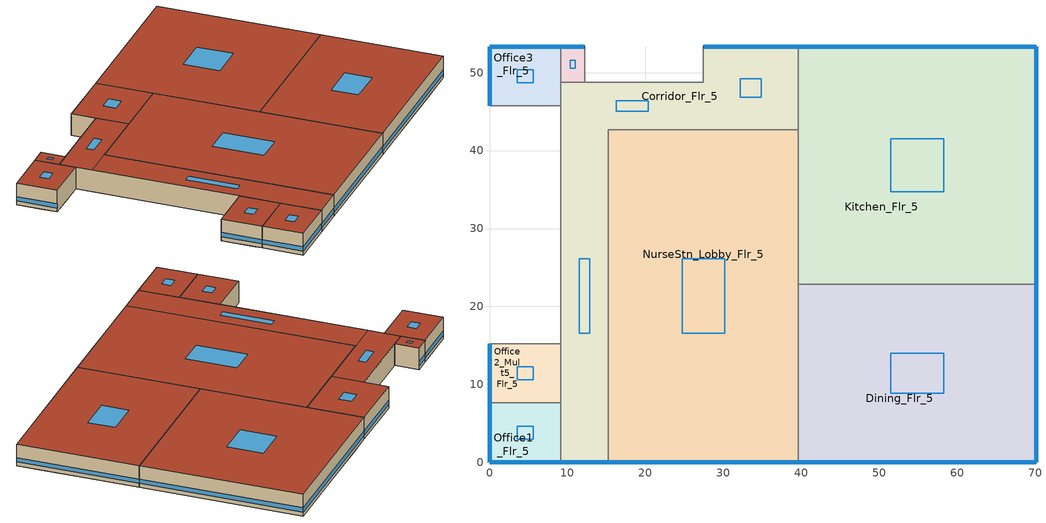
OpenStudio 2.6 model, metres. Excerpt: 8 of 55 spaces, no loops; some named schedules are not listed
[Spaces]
Office1_Flr_5
 floor adiabatic (BTAP-Int-Wall): 4.57,7.62 4.57,4.57 0,4.57 0,7.62 z17.07; 9.14,4.57 9.14,0 6.1,0 6.1,4.57 z17.07
 floor to PatRoom6_Flr_4: 6.1,4.57 6.1,0 0,0 0,4.57 z17.07
 floor to Corridor_SE_Flr_4: 9.14,7.62 9.14,4.57 4.57,4.57 4.57,7.62 z17.07
 wall outside: 0,7.62 0,0 9.14,0 z17.07:21.34
 wall adiabatic (BTAP-Int-Wall): 9.14,7.62 0,7.62 z17.07:21.34
 wall to Corridor_Flr_5: 9.14,0 9.14,7.62 z17.07:21.34
 window: 0.03,0 9.12,0 / 0,7.6 0,0.03 z17.83:18.69
 roof outside: 9.14,0 9.14,7.62 0,7.62 0,0 z21.34
 skylight: 5.59,2.96 5.59,4.66 3.55,4.66 3.55,2.96 z21.34
Corridor_Flr_5
 floor adiabatic (BTAP-Int-Wall): 15.24,4.57 15.24,0 9.14,0 9.14,4.57 z17.07; 28.96,53.34 28.96,48.77 27.43,48.77 27.43,53.34 z17.07
 floor to Corridor_SE_Flr_4: 15.24,10.67 15.24,4.57 9.14,4.57 9.14,10.67 z17.07
 floor to Corridor_NW_Flr_4: 39.62,53.34 39.62,42.67 9.14,42.67 9.14,48.77 28.96,48.77 28.96,53.34 z17.07
 floor to Lab_Flr_4: 15.24,33.53 15.24,10.67 9.14,10.67 9.14,33.53 z17.07
 floor to NurseStn_Lobby_Flr_4: 15.24,42.67 15.24,33.53 9.14,33.53 9.14,42.67 z17.07
 wall outside: 39.62,53.34 27.43,53.34 / 9.14,0 15.24,0 z17.07:21.34
 wall adiabatic (BTAP-Int-Wall): 9.14,45.72 9.14,15.24 9.14,7.62 / 27.43,53.34 27.43,48.77 12.19,48.77 9.14,48.77 z17.07:21.34
 wall to Office3_Flr_5: 9.14,48.77 9.14,45.72 z17.07:21.34
 wall to Kitchen_Flr_5: 39.62,42.67 39.62,53.34 z17.07:21.34
 wall to NurseStn_Lobby_Flr_5: 15.24,0 15.24,42.67 39.62,42.67 z17.07:21.34
 window: 9.17,0 15.21,0 / 39.6,53.34 27.46,53.34 z17.83:18.69
 roof outside: 15.24,0 15.24,42.67 9.14,42.67 9.14,0 z21.34; 39.62,42.67 39.62,53.34 27.43,53.34 27.43,42.67 z21.34; 27.43,42.67 27.43,48.77 9.14,48.77 9.14,42.67 z21.34
 skylight: 12.87,16.57 12.87,26.11 11.51,26.11 11.51,16.57 z21.34; 34.89,46.81 34.89,49.2 32.16,49.2 32.16,46.81 z21.34; 20.33,45.04 20.33,46.4 16.24,46.4 16.24,45.04 z21.34
NurseStn_Lobby_Flr_5
 floor to NurseStn_Lobby_Flr_4: 39.62,42.67 39.62,10.67 28.96,10.67 28.96,19.81 15.24,19.81 15.24,42.67 z17.07
 floor to Corridor_SE_Flr_4: 39.62,10.67 39.62,0 28.96,0 28.96,4.57 15.24,4.57 15.24,10.67 z17.07
 floor to Lab_Flr_4: 28.96,19.81 28.96,10.67 15.24,10.67 15.24,19.81 z17.07
 floor adiabatic (BTAP-Int-Wall): 28.96,4.57 28.96,0 15.24,0 15.24,4.57 z17.07
 wall outside: 15.24,0 39.62,0 z17.07:21.34
 wall to Dining_Flr_5: 39.62,0 39.62,22.86 z17.07:21.34
 wall to Kitchen_Flr_5: 39.62,22.86 39.62,42.67 z17.07:21.34
 window: 15.27,0 39.6,0 z17.83:18.69
 roof outside: 39.62,0 39.62,42.67 15.24,42.67 15.24,0 z21.34
 skylight: 30.16,16.57 30.16,26.11 24.71,26.11 24.71,16.57 z21.34
Dining_Flr_5
 floor adiabatic (BTAP-Int-Wall): 70.1,22.86 70.1,8.99 65.53,8.99 65.53,22.86 z17.07; 44.2,4.57 44.2,0 39.62,0 39.62,4.57 z17.07; 70.1,8.99 70.1,4.57 65.53,4.57 65.53,8.99 z17.07; 62.48,4.57 62.48,0 44.2,0 44.2,4.57 z17.07
 floor to Radiology_Flr_4: 60.96,22.86 60.96,19.81 39.62,19.81 39.62,22.86 z17.07
 floor to Corridor_SE_Flr_4: 65.53,22.86 65.53,4.57 39.62,4.57 39.62,10.67 60.96,10.67 60.96,22.86 z17.07
 floor to NurseStn_Lobby_Flr_4: 60.96,19.81 60.96,10.67 39.62,10.67 39.62,19.81 z17.07
 floor to PatRoom2_Flr_4: 70.1,4.57 70.1,0 62.48,0 62.48,4.57 z17.07
 wall outside: 39.62,0 70.1,0 70.1,22.86 z17.07:21.34
 wall to Kitchen_Flr_5: 70.1,22.86 39.62,22.86 z17.07:21.34
 window: 39.65,0 70.08,0 / 70.1,0.03 70.1,22.83 z17.83:18.69
 roof outside: 70.1,0 70.1,22.86 39.62,22.86 39.62,0 z21.34
 skylight: 58.27,8.87 58.27,13.99 51.46,13.99 51.46,8.87 z21.34
Office2_Mult5_Flr_5
 floor adiabatic (BTAP-Int-Wall): 4.57,15.24 4.57,8.99 0,8.99 0,15.24 z17.07; 9.14,10.67 9.14,7.62 4.57,7.62 4.57,10.67 z17.07; 4.57,8.99 4.57,7.62 0,7.62 0,8.99 z17.07; 9.14,15.24 9.14,10.67 4.57,10.67 4.57,15.24 z17.07
 wall outside: 0,15.24 0,7.62 z17.07:21.34
 wall adiabatic (BTAP-Int-Wall): 0,7.62 9.14,7.62 9.14,15.24 0,15.24 z17.07:21.34
 window: 0,15.21 0,7.65 z17.83:18.69
 roof outside: 9.14,7.62 9.14,15.24 0,15.24 0,7.62 z21.34
 skylight: 5.59,10.58 5.59,12.28 3.55,12.28 3.55,10.58 z21.34
Kitchen_Flr_5
 floor to Corridor_NW_Flr_4: 65.53,48.77 65.53,42.67 39.62,42.67 39.62,48.77 z17.07
 floor to Radiology_Flr_4: 60.96,42.67 60.96,22.86 39.62,22.86 39.62,42.67 z17.07
 floor adiabatic (BTAP-Int-Wall): 44.2,53.34 44.2,48.77 39.62,48.77 39.62,53.34 z17.07; 62.48,53.34 62.48,48.77 44.2,48.77 44.2,53.34 z17.07; 70.1,48.77 70.1,22.86 65.53,22.86 65.53,48.77 z17.07
 floor to Corridor_SE_Flr_4: 65.53,42.67 65.53,22.86 60.96,22.86 60.96,42.67 z17.07
 floor to PatRoom4_Flr_4: 70.1,53.34 70.1,48.77 62.48,48.77 62.48,53.34 z17.07
 wall outside: 70.1,22.86 70.1,53.34 39.62,53.34 z17.07:21.34
 window: 70.08,53.34 39.65,53.34 / 70.1,22.89 70.1,53.31 z17.83:18.69
 roof outside: 70.1,22.86 70.1,53.34 39.62,53.34 39.62,22.86 z21.34
 skylight: 58.27,34.69 58.27,41.51 51.46,41.51 51.46,34.69 z21.34
Office3_Flr_5
 floor to PatRoom8_Flr_4: 6.1,53.34 6.1,48.77 0,48.77 0,53.34 z17.07
 floor to Corridor_NW_Flr_4: 9.14,48.77 9.14,45.72 4.57,45.72 4.57,48.77 z17.07
 floor adiabatic (BTAP-Int-Wall): 9.14,53.34 9.14,48.77 6.1,48.77 6.1,53.34 z17.07; 4.57,48.77 4.57,45.72 0,45.72 0,48.77 z17.07
 wall outside: 9.14,53.34 0,53.34 0,45.72 z17.07:21.34
 wall adiabatic (BTAP-Int-Wall): 9.14,48.77 9.14,53.34 / 0,45.72 9.14,45.72 z17.07:21.34
 window: 9.12,53.34 0.03,53.34 / 0,53.31 0,45.75 z17.83:18.69
 roof outside: 9.14,45.72 9.14,53.34 0,53.34 0,45.72 z21.34
 skylight: 5.59,48.68 5.59,50.38 3.55,50.38 3.55,48.68 z21.34
Office4_Mult6_Flr_5
 floor adiabatic (BTAP-Int-Wall): 12.19,53.34 12.19,48.77 9.14,48.77 9.14,53.34 z17.07
 wall outside: 12.19,53.34 9.14,53.34 z17.07:21.34
 wall adiabatic (BTAP-Int-Wall): 9.14,53.34 9.14,48.77 12.19,48.77 12.19,53.34 z17.07:21.34
 window: 12.17,53.34 9.17,53.34 z17.83:18.7
 roof outside: 12.19,48.77 12.19,53.34 9.14,53.34 9.14,48.77 z21.34
 skylight: 11.01,50.54 11.01,51.57 10.33,51.57 10.33,50.54 z21.34
[Building]
Hospital-CAN_QC_Kuujjuaq.AP.719060_CWEC2016.epw created: 2018-10-11 19:46:59 +0000: Default Construction Set=BTAP-Mass at hdd = 8550.0; Standards Number of Stories=6; Standards Number of Above Ground Stories=5; Standards Building Type=Hospital
[Site]
Kuujjuaq AP_QC_CAN: Latitude {deg}=58.1; Longitude {deg}=-68.417; Time Zone {hr}=-5; Elevation {m}=39.9
[ClimateZones]
Climate Zone Institution Name 1=ASHRAE; Climate Zone Document Name 1=ANSI/ASHRAE Standard 169; Climate Zone Document Year 1=2006; Climate Zone Institution Name 2=CEC; Climate Zone Document Name 2=California Climate Zone Descriptions; Climate Zone Document Year 2=1995
[Site:WaterMainsTemperature]
Calculation Method=Correlation; Annual Average Outdoor Air Temperature {C}=-3.825; Maximum Difference In Monthly Average Outdoor Air Temperatures {deltaC}=36
[Site:GroundTemperature:BuildingSurface]
19.527, 19.502, 19.536, 19.598, 20.002, 21.64, 22.225, 22.375, 21.449, 20.121, 19.802, 19.633
[SizingPeriod:DesignDay] Barometric Pressure {Pa}=100847; Sky Clearness=0; Rain Indicator=0; Snow Indicator=0; Day of Month=21; Daylight Saving Time Indicator=0; Humidity Indicating Type=Wetbulb; Dry-Bulb Temperature Range Modifier Type=DefaultMultipliers
Name | Maximum Dry-Bulb Temperature {C} | Daily Dry-Bulb Temperature Range {deltaC} | Humidity Indicating Conditions at Maximum Dry-Bulb | Wind Speed {m/s} | Wind Direction {deg} | Month | Day Type | Solar Model Indicator | ASHRAE Taub | ASHRAE Taud
Kuujjuaq AP Ann Htg 99.6% Condns DB | -36.2 | 0 | -36.2 | 2.2 | 220 | 1 | WinterDesignDay | ASHRAEClearSky
Kuujjuaq AP Ann Clg .4% Condns DB=>MWB | 24.1 | 10.3 | 16.2 | 4 | 210 | 7 | SummerDesignDay | ASHRAETau | 0.364 | 2.418
[Material]
Name | Roughness | Thickness {m} | Conductivity {W/m-K} | Density {kg/m3} | Specific Heat {J/kg-K} | Thermal Absorptance | Solar Absorptance | Visible Absorptance
1/2IN Gypsum | Smooth | 0.0127 | 0.16 | 784.9 | 830 | 0.9 | 0.4 | 0.4
F08 Metal surface; Metal Roof Surface | Smooth | 0.0008 | 45.28 | 7824 | 500 | 0.9 | 0.7 | 0.7
G05 25mm wood | MediumSmooth | 0.0254 | 0.15 | 608 | 1630 | 0.9 | 0.5 | 0.5
100mm Normalweight concrete floor | MediumSmooth | 0.1016 | 2.31 | 2322 | 832
G01 13mm gypsum board | Smooth | 0.0127 | 0.16 | 800 | 1090 | 0.9 | 0.7 | 0.5
4 in. Normalweight Concrete Floor | MediumRough | 0.1016 | 2.31 | 2322 | 832 | 0.9 | 0.7 | 0.7
1IN Stucco 1 | Smooth | 0.0253 | 0.6918 | 1858 | 837 | 0.9 | 0.7 | 0.92
8IN CONCRETE HW RefBldg | Rough | 0.2032 | 1.311 | 2240 | 836.8 | 0.9 | 0.7 | 0.7
6 in. Normalweight Concrete Floor | MediumRough | 0.1524 | 2.31 | 2322 | 832 | 0.9 | 0.7 | 0.7
[Material:NoMass] Roughness=Smooth; Thermal Absorptance=0.9; Solar Absorptance=0.7
Name | Thermal Resistance {m2-K/W} | Visible Absorptance
Typical Carpet Pad | 0.21648 | 0.8
Typical Insulation 1 | 6.78179 | 0.7
Typical Insulation 2 | 5.19354 | 0.7
Typical Insulation 3 | 7.04224 | 0.7
Typical Carpet Pad 2 | 2.57255 | 0.8
Typical Carpet Pad 3 | 4.69593 | 0.8
Typical Insulation 4 | 0.624982 | 0.7
Typical Insulation 5 | 0.625 | 0.7
[DefaultSurfaceConstructions]
Name | Floor Construction | Wall Construction | Roof Ceiling Construction
Default Surface Constructions 2 | BTAP-Int-Floor | BTAP-Int-Wall | BTAP-Int-Ceiling
BTAP-Mass at hdd = 8550.0 | BTAP-Ext-Floor-Mass:U-0.142 | BTAP-Ext-Wall-Mass:U-0.183 | BTAP-Ext-Roof-Metal:U-0.142
BTAP-Mass at hdd = 8550.0 1 | BTAP-Grnd-Floor-Mass:U-0.379 | BTAP-Grnd-Roof-Mass:U-0.21 | BTAP-Grnd-Roof-Mass:U-0.21
[DefaultSubSurfaceConstructions]
Name | Fixed Window Construction | Operable Window Construction | Door Construction | Glass Door Construction | Overhead Door Construction | Skylight Construction | Tubular Daylight Dome Construction | Tubular Daylight Diffuser Construction
Default Sub Surface Constructions 2 | BTAP-Ext-DaylightDiffuser | BTAP-Ext-DaylightDiffuser | BTAP-Int-Door
BTAP-Mass at hdd = 8550.0 | BTAP-Ext-DaylightDiffuser:U=0.160 SHGC=0.600 | BTAP-Ext-DaylightDiffuser:U=0.160 SHGC=0.600 | BTAP-Ext-Door:U-1.6 | BTAP-Ext-DaylightDiffuser:U=0.160 SHGC=0.600 | BTAP-Ext-OverHeadDoor:U-1.6 | BTAP-Ext-DaylightDiffuser:U=0.160 SHGC=0.600 | BTAP-Ext-DaylightDiffuser:U=0.160 SHGC=0.600 | BTAP-Ext-DaylightDiffuser:U=0.160 SHGC=0.600
[WindowMaterial:Blind]
Window Material Blind 1: Slat Width {m}=0.025; Slat Separation {m}=0.01875; Front Side Slat Beam Solar Reflectance=0.5; Back Side Slat Beam Solar Reflectance=0.5; Front Side Slat Diffuse Solar Reflectance=0.5; Back Side Slat Diffuse Solar Reflectance=0.5; Slat Beam Visible Transmittance=0
[Construction]
BTAP-Int-Floor: 100mm Normalweight concrete floor, Typical Carpet Pad
BTAP-Int-Wall: G01 13mm gypsum board, G01 13mm gypsum board
BTAP-Int-Ceiling: Typical Carpet Pad, 100mm Normalweight concrete floor
BTAP-Ext-DaylightDiffuser: SimpleGlazing
BTAP-Int-Door: G05 25mm wood
BTAP-Ext-Floor-Mass:U-0.142: Typical Insulation 1, 4 in. Normalweight Concrete Floor, Typical Carpet Pad
BTAP-Ext-Wall-Mass:U-0.183: 1IN Stucco 1, 8IN CONCRETE HW RefBldg, Typical Insulation 2, 1/2IN Gypsum
BTAP-Ext-Roof-Metal:U-0.142: Metal Roof Surface, Typical Insulation 3
BTAP-Grnd-Floor-Mass:U-0.379: 6 in. Normalweight Concrete Floor, Typical Carpet Pad 2
BTAP-Grnd-Roof-Mass:U-0.21: 6 in. Normalweight Concrete Floor, Typical Carpet Pad 3
BTAP-Ext-Door:U-1.6: F08 Metal surface, Typical Insulation 4
BTAP-Ext-OverHeadDoor:U-1.6: Typical Insulation 5
BTAP-Ext-DaylightDiffuser:U=0.160 SHGC=0.600: SimpleGlazing:U=0.160 SHGC=0.600
[DefaultConstructionSet]
BTAP-Mass at hdd = 8550.0: Default Exterior Surface Constructions=BTAP-Mass at hdd = 8550.0; Default Interior Surface Constructions=Default Surface Constructions 2; Default Ground Contact Surface Constructions=BTAP-Mass at hdd = 8550.0 1; Default Exterior SubSurface Constructions=BTAP-Mass at hdd = 8550.0; Default Interior SubSurface Constructions=Default Sub Surface Constructions 2; Interior Partition Construction=BTAP-Int-Door
[WindowMaterial:SimpleGlazingSystem] Solar Heat Gain Coefficient=0.6; Visible Transmittance=0.21
Name | U-Factor {W/m2-K}
SimpleGlazing | 2.2
SimpleGlazing:U=0.160 SHGC=0.600 | 1.6
[DesignSpecification:OutdoorAir] Outdoor Air Method=Sum; Outdoor Air Flow per Person {m3/s-person}=0; Outdoor Air Flow Rate {m3/s}=0; Outdoor Air Flow Air Changes per Hour {1/hr}=0
Name | Outdoor Air Flow per Floor Area {m3/s-m2}
Space Function Dining - bar lounge/leisure Ventilation | 0.0035814
Space Function Food preparation Ventilation | 0.0013716
Space Function Hospital - nurses' station Ventilation | 0.001524
Space Function Hospital corr. >= 2.4m-sch-B Ventilation | 0.000762
Space Function Office - enclosed Ventilation; Space Function Office - enclosed - occsens Ventilation | 0.0004318
[ThermostatSetpoint:DualSetpoint]
Name | Heating Setpoint Temperature Schedule | Cooling Setpoint Temperature Schedule
Space Function Hospital corr. >= 2.4m-sch-B Thermostat 14; Space Function Food preparation Thermostat 2; Space Function Dining - bar lounge/leisure Thermostat 2 | NECB-B-Thermostat Setpoint-Heating | NECB-B-Thermostat Setpoint-Cooling
Space Function Hospital - nurses' station Thermostat 12 | NECB-H-Thermostat Setpoint-Heating | NECB-H-Thermostat Setpoint-Cooling
Space Function Office - enclosed Thermostat 6; Space Function Office - enclosed - occsens Thermostat 4; Space Function Office - enclosed Thermostat 7; Space Function Office - enclosed Thermostat 8 | NECB-A-Thermostat Setpoint-Heating | NECB-A-Thermostat Setpoint-Cooling
[ShadingControl]
Shading Control 1: Shading Type=InteriorBlind; Shading Device Material=Window Material Blind 1
[BuildingStory] Nominal Z Coordinate {m}=0; Nominal Floor to Floor Height {m}=4.2672
Building Story 6; Building Story 7
[Space] Building Story=Building Story 7
Name | Space Type | Thermal Zone
Office1_Flr_5 | Space Function Office - enclosed | Sp-Office1_Flr_5 Sys-6 Flr-7 Sch-A HPlcmt-south ZN
Corridor_Flr_5 | Space Function Hospital corr. >= 2.4m-sch-B | Sp-Corridor_Flr_5 Sys-3 Flr-7 Sch-B HPlcmt-north ZN
NurseStn_Lobby_Flr_5 | Space Function Hospital - nurses' station | Sp-NurseStn_Lobby_Flr_5 Sys-3 Flr-7 Sch-H HPlcmt-south ZN
Dining_Flr_5 | Space Function Dining - bar lounge/leisure | Sp-Dining_Flr_5 Sys-3 Flr-7 Sch-B HPlcmt-south ZN
Office2_Mult5_Flr_5 | Space Function Office - enclosed | Sp-Office2_Mult5_Flr_5 Sys-6 Flr-7 Sch-A HPlcmt-west ZN
Kitchen_Flr_5 | Space Function Food preparation | Sp-Kitchen_Flr_5 Sys-3 Flr-7 Sch-B HPlcmt-north ZN
Office3_Flr_5 | Space Function Office - enclosed | Sp-Office3_Flr_5 Sys-6 Flr-7 Sch-A HPlcmt-north ZN
Office4_Mult6_Flr_5 | Space Function Office - enclosed - occsens | Sp-Office4_Mult6_Flr_5 Sys-6 Flr-7 Sch-A HPlcmt-north ZN
[SpaceType] Standards Building Type=Space Function
Name | Default Schedule Set | Design Specification Outdoor Air Object | Standards Space Type
Space Function Hospital corr. >= 2.4m-sch-B | Space Function Hospital corr. >= 2.4m-sch-B Schedule Set | Space Function Hospital corr. >= 2.4m-sch-B Ventilation | Hospital corr. >= 2.4m-sch-B
Space Function Dining - bar lounge/leisure | Space Function Dining - bar lounge/leisure Schedule Set | Space Function Dining - bar lounge/leisure Ventilation | Dining - bar lounge/leisure
Space Function Hospital - nurses' station | Space Function Hospital - nurses' station Schedule Set | Space Function Hospital - nurses' station Ventilation | Hospital - nurses' station
Space Function Food preparation | Space Function Food preparation Schedule Set | Space Function Food preparation Ventilation | Food preparation
Space Function Office - enclosed | Space Function Office - enclosed Schedule Set | Space Function Office - enclosed Ventilation | Office - enclosed
Space Function Office - enclosed - occsens | Space Function Office - enclosed - occsens Schedule Set | Space Function Office - enclosed - occsens Ventilation | Office - enclosed - occsens
[People:Definition] Number of People Calculation Method=People/Area; Fraction Radiant=0.3
Name | People per Space Floor Area {person/m2}
Space Function Dining - bar lounge/leisure People Definition | 0.0999967
Space Function Food preparation People Definition; Space Function Hospital - nurses' station People Definition; Space Function Office - enclosed People Definition; Space Function Office - enclosed - occsens People Definition | 0.0500522
Space Function Hospital corr. >= 2.4m-sch-B People Definition | 0.0100104
[People] Work Efficiency Schedule=Work Efficiency Schedule; Clothing Insulation Schedule=Clothing Schedule; Air Velocity Schedule=Air Velocity Schedule; Multiplier=1
Name | People Definition | Space or SpaceType
Space Function Dining - bar lounge/leisure People | Space Function Dining - bar lounge/leisure People Definition | Space Function Dining - bar lounge/leisure
Space Function Food preparation People | Space Function Food preparation People Definition | Space Function Food preparation
Space Function Hospital - nurses' station People | Space Function Hospital - nurses' station People Definition | Space Function Hospital - nurses' station
Space Function Hospital corr. >= 2.4m-sch-B People | Space Function Hospital corr. >= 2.4m-sch-B People Definition | Space Function Hospital corr. >= 2.4m-sch-B
Space Function Office - enclosed People | Space Function Office - enclosed People Definition | Space Function Office - enclosed
Space Function Office - enclosed - occsens People | Space Function Office - enclosed - occsens People Definition | Space Function Office - enclosed - occsens
[Lights:Definition] Design Level Calculation Method=Watts/Area; Fraction Radiant=0.5; Fraction Visible=0.2
Name | Watts per Space Floor Area {W/m2}
Space Function Dining - bar lounge/leisure Lights Definition | 14.0999
Space Function Food preparation Lights Definition | 10.6999
Space Function Hospital - nurses' station Lights Definition | 9.39992
Space Function Hospital corr. >= 2.4m-sch-B Lights Definition | 9.59992
Space Function Office - enclosed Lights Definition | 11.8999
Space Function Office - enclosed - occsens Lights Definition | 10.7099
[Lights] Fraction Replaceable=1
Name | Lights Definition | Space or SpaceType
Space Function Dining - bar lounge/leisure Lights | Space Function Dining - bar lounge/leisure Lights Definition | Space Function Dining - bar lounge/leisure
Space Function Food preparation Lights | Space Function Food preparation Lights Definition | Space Function Food preparation
Space Function Hospital - nurses' station Lights | Space Function Hospital - nurses' station Lights Definition | Space Function Hospital - nurses' station
Space Function Hospital corr. >= 2.4m-sch-B Lights | Space Function Hospital corr. >= 2.4m-sch-B Lights Definition | Space Function Hospital corr. >= 2.4m-sch-B
Space Function Office - enclosed Lights | Space Function Office - enclosed Lights Definition | Space Function Office - enclosed
Space Function Office - enclosed - occsens Lights | Space Function Office - enclosed - occsens Lights Definition | Space Function Office - enclosed - occsens
[ElectricEquipment:Definition] Design Level Calculation Method=Watts/Area; Fraction Radiant=0.5
Name | Watts per Space Floor Area {W/m2}
Space Function Dining - bar lounge/leisure Elec Equip Definition | 0.999992
Space Function Food preparation Elec Equip Definition | 9.99992
Space Function Hospital - nurses' station Elec Equip Definition | 2.49998
Space Function Office - enclosed Elec Equip Definition; Space Function Office - enclosed - occsens Elec Equip Definition | 7.49994
[ElectricEquipment]
Name | Electric Equipment Definition | Space or SpaceType
Space Function Dining - bar lounge/leisure Elec Equip | Space Function Dining - bar lounge/leisure Elec Equip Definition | Space Function Dining - bar lounge/leisure
Space Function Food preparation Elec Equip | Space Function Food preparation Elec Equip Definition | Space Function Food preparation
Space Function Hospital - nurses' station Elec Equip | Space Function Hospital - nurses' station Elec Equip Definition | Space Function Hospital - nurses' station
Space Function Office - enclosed Elec Equip | Space Function Office - enclosed Elec Equip Definition | Space Function Office - enclosed
Space Function Office - enclosed - occsens Elec Equip | Space Function Office - enclosed - occsens Elec Equip Definition | Space Function Office - enclosed - occsens
[DefaultScheduleSet] People Activity Level Schedule=NECB-Activity; Infiltration Schedule=Always On
Name | Number of People Schedule | Lighting Schedule | Electric Equipment Schedule
Space Function Dining - bar lounge/leisure Schedule Set; Space Function Food preparation Schedule Set; Space Function Hospital corr. >= 2.4m-sch-B Schedule Set | NECB-B-Occupancy | NECB-B-Lighting | NECB-B-Electric-Equipment
Space Function Hospital - nurses' station Schedule Set | NECB-H-Occupancy | NECB-H-Lighting | NECB-H-Electric-Equipment
Space Function Office - enclosed Schedule Set; Space Function Office - enclosed - occsens Schedule Set | NECB-A-Occupancy | NECB-A-Lighting | NECB-A-Electric-Equipment
[SpaceInfiltration:DesignFlowRate] Schedule=Always On Discrete; Design Flow Rate Calculation Method=Flow/ExteriorArea; Flow per Exterior Surface Area {m3/s-m2}=0.00025; Constant Term Coefficient=0; Temperature Term Coefficient=0; Velocity Term Coefficient=0.224; Velocity Squared Term Coefficient=0
Name | Space or SpaceType
Corridor_Flr_5 Infiltration | Corridor_Flr_5
Dining_Flr_5 Infiltration | Dining_Flr_5
Kitchen_Flr_5 Infiltration | Kitchen_Flr_5
NurseStn_Lobby_Flr_5 Infiltration | NurseStn_Lobby_Flr_5
Office1_Flr_5 Infiltration | Office1_Flr_5
Office2_Mult5_Flr_5 Infiltration | Office2_Mult5_Flr_5
Office3_Flr_5 Infiltration | Office3_Flr_5
Office4_Mult6_Flr_5 Infiltration | Office4_Mult6_Flr_5
[ThermalZone] Use Ideal Air Loads=No
Name | Thermostat | Multiplier
Sp-Corridor_Flr_5 Sys-3 Flr-7 Sch-B HPlcmt-north ZN | Space Function Hospital corr. >= 2.4m-sch-B Thermostat 14
Sp-Kitchen_Flr_5 Sys-3 Flr-7 Sch-B HPlcmt-north ZN | Space Function Food preparation Thermostat 2
Sp-Dining_Flr_5 Sys-3 Flr-7 Sch-B HPlcmt-south ZN | Space Function Dining - bar lounge/leisure Thermostat 2
Sp-NurseStn_Lobby_Flr_5 Sys-3 Flr-7 Sch-H HPlcmt-south ZN | Space Function Hospital - nurses' station Thermostat 12
Sp-Office3_Flr_5 Sys-6 Flr-7 Sch-A HPlcmt-north ZN | Space Function Office - enclosed Thermostat 6
Sp-Office4_Mult6_Flr_5 Sys-6 Flr-7 Sch-A HPlcmt-north ZN | Space Function Office - enclosed - occsens Thermostat 4 | 6
Sp-Office2_Mult5_Flr_5 Sys-6 Flr-7 Sch-A HPlcmt-west ZN | Space Function Office - enclosed Thermostat 7 | 5
Sp-Office1_Flr_5 Sys-6 Flr-7 Sch-A HPlcmt-south ZN | Space Function Office - enclosed Thermostat 8
[Schedule:Ruleset]
NECB-B-Occupancy: Default Day Schedule=NECB-B-Occupancy Default
NECB-Activity: Default Day Schedule=NECB-Activity Default; Summer Design Day Schedule=NECB-Activity Summer Design Day; Winter Design Day Schedule=NECB-Activity Winter Design Day
NECB-B-Lighting: Default Day Schedule=NECB-B-Lighting Default
NECB-B-Electric-Equipment: Default Day Schedule=NECB-B-Electric-Equipment Default
Always On: Default Day Schedule=Always On Default
NECB-B-Thermostat Setpoint-Heating: Default Day Schedule=NECB-B-Thermostat Setpoint-Heating Default
NECB-B-Thermostat Setpoint-Cooling: Default Day Schedule=NECB-B-Thermostat Setpoint-Cooling Default
NECB-H-Thermostat Setpoint-Heating: Default Day Schedule=NECB-H-Thermostat Setpoint-Heating Default
NECB-H-Thermostat Setpoint-Cooling: Default Day Schedule=NECB-H-Thermostat Setpoint-Cooling Default
NECB-A-Thermostat Setpoint-Heating: Default Day Schedule=NECB-A-Thermostat Setpoint-Heating Default
NECB-A-Thermostat Setpoint-Cooling: Default Day Schedule=NECB-A-Thermostat Setpoint-Cooling Default
[Schedule:Constant]
Always On Discrete: Value=1
